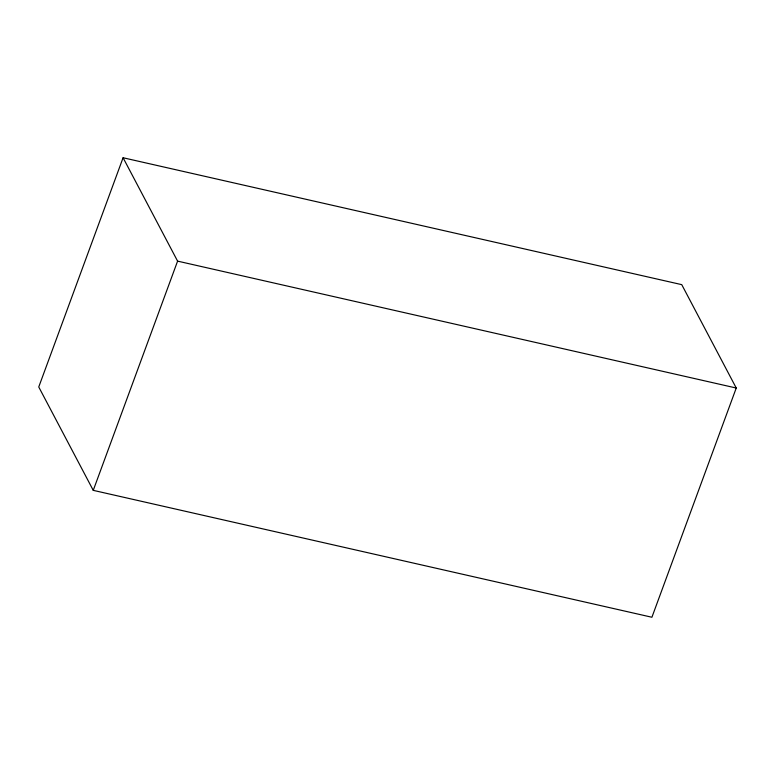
<?xml version="1.0" encoding="UTF-8"?>
<svg xmlns="http://www.w3.org/2000/svg" width="775" height="775" viewBox="0 0 775 775"><rect width="100%" height="100%" fill="white"/><g stroke="black" fill="none" stroke-linecap="round" stroke-linejoin="round"><path stroke-width="1.16" d="M123.089 157.751L38.75 386.977L93.252 490.352L651.911 617.249L736.25 388.023L681.748 284.648L123.089 157.751L177.591 261.127L93.252 490.352M177.591 261.127L736.25 388.023"/></g></svg>
